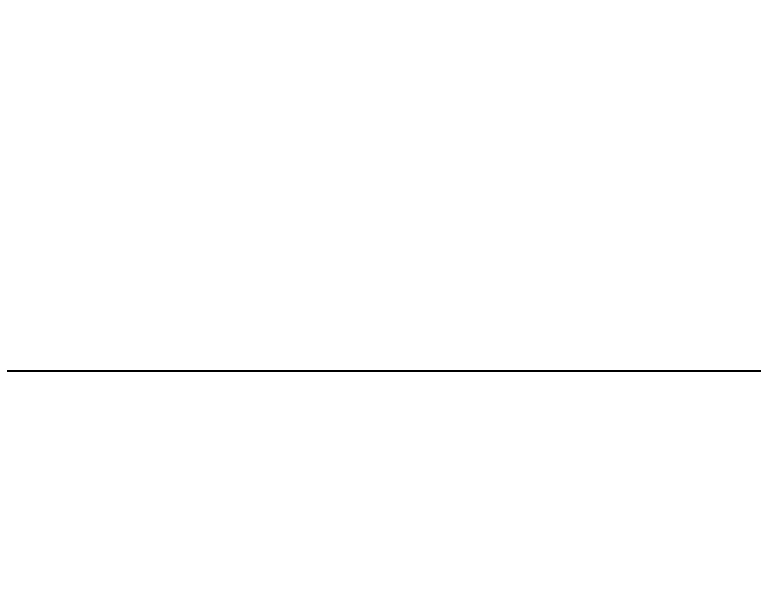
# Model space of a CAD drawing. Header units: inches. Extents: x -24938 to -15053, y -9405 to -790.
# Drawn here: x -24277.21 to -24249.72, y -1374.57 to -1353.65 of the extents above; entities that cross this region are included whole.
import ezdxf

# ---------------------------------------------------------------- set-up
doc = ezdxf.new("R2010")
doc.units = ezdxf.units.IN
doc.layers.add('dimension', color=10, linetype='Continuous')
doc.styles.get("Standard").update_dxf_attribs({"font": 'arial.ttf', "height": 36})
doc.dimstyles.new('ISO-25', dxfattribs={"dimscale": 12, "dimtxt": 2.5, "dimasz": 2, "dimexe": 1.25, "dimexo": 0.625, "dimtad": 1, "dimdec": 0, "dimlunit": 4, "dimtxsty": 'Standard', "dimblk": 'ARCHTICK', "dimcen": 2.5, "dimadec": 0, "dimazin": 0, "dimtfac": 1, "dimtdec": 0, "dimtmove": 0, "dimatfit": 3, "dimldrblk": 'ARCHTICK', "dimfxl": 1, "dimarcsym": 0})

# ---------------------------------------------------------------- blocks, each defined once
blk = doc.blocks.new('_ArchTick')
at = {"color": 0, "linetype": 'ByBlock', "const_width": 0.15}
blk.add_lwpolyline([(-0.5, -0.5), (0.5, 0.5)], dxfattribs=at)
blk = doc.blocks.new('*D30')
at = {"layer": 'Defpoints', "color": 0, "transparency": 16777216}
for p in [(-24360.729, -1366.922), (-24014.374, -1366.922), (-24014.374, -1695.325)]:
    blk.add_point(p, dxfattribs=at)
at = {"layer": 'dimension', "color": 0, "lineweight": -2, "transparency": 16777216}
for p, q in [((-24021.874, -1366.922), (-24375.729, -1366.922)), ((-24360.729, -1695.325), (-24360.729, -1366.922)), ((-24021.874, -1695.325), (-24375.729, -1695.325))]:
    blk.add_line(p, q, dxfattribs=at)
at = {"layer": 'dimension', "color": 0, "lineweight": -2, "transparency": 16777216, "xscale": 24, "yscale": 24, "zscale": 24}
for p, rotation in [((-24360.729, -1366.922), 90), ((-24360.729, -1695.325), 270)]:
    blk.add_blockref('_ArchTick', p, dxfattribs=dict(at, rotation=rotation))
at = {"layer": 'dimension', "color": 0, "transparency": 16777216, "insert": (-24386.302, -1531.123), "char_height": 36, "attachment_point": 5, "rotation": 90}
blk.add_mtext('27\'-4"', dxfattribs=at)

msp = doc.modelspace()

# ---------------------------------------------------------------- dimensions: what is measured, and where the dimension line sits
at = {"layer": 'dimension'}
dim = msp.add_linear_dim(base=(-24360.729, -1366.922), p1=(-24014.374, -1695.325), p2=(-24014.374, -1366.922), angle=90, dimstyle='ISO-25', dxfattribs=at)
dim.commit()
dim.dimension.update_dxf_attribs({"geometry": '*D30', "text_midpoint": (-24386.302, -1531.123)})

doc.saveas('drawing.dxf')
